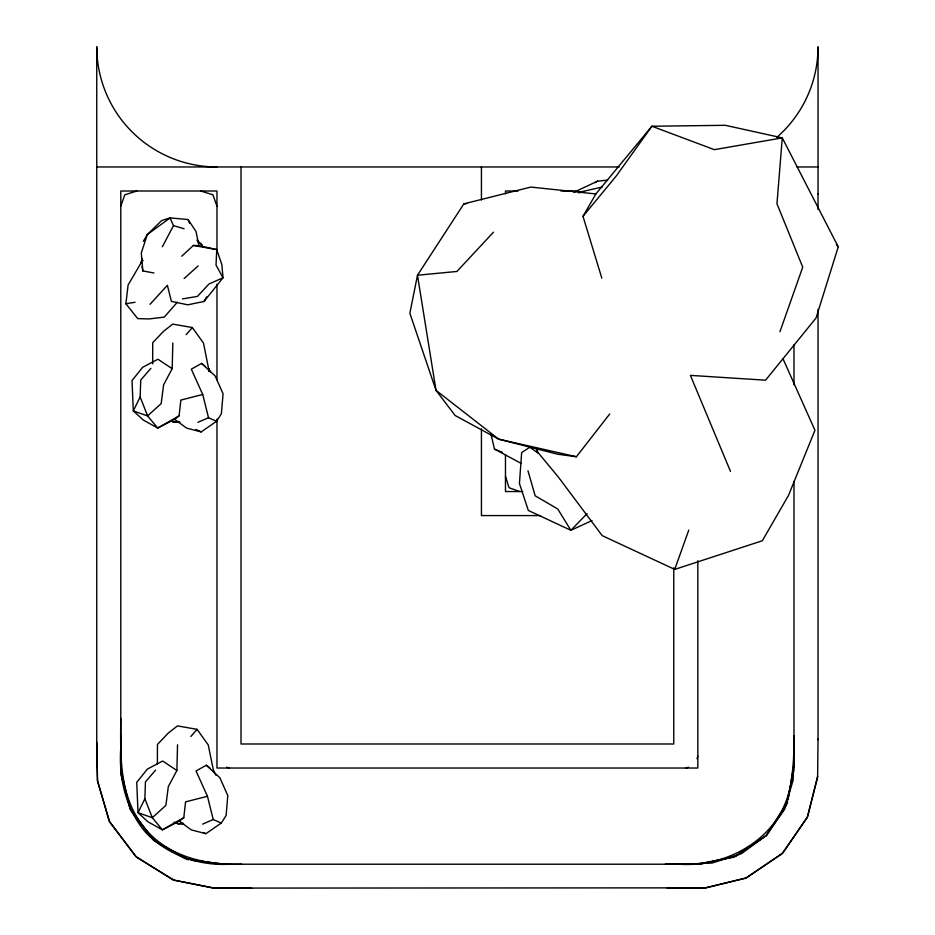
<?xml version="1.0" encoding="UTF-8"?>
<svg xmlns="http://www.w3.org/2000/svg" width="935" height="935" viewBox="0 0 935 935"><rect width="100%" height="100%" fill="white"/><g stroke="black" fill="none" stroke-linecap="round" stroke-linejoin="round"><path stroke-width="1.4" d="M818.031 193.826L818.031 46.75L817.552 57.549A120.147 120.147 0 0 1 782.817 131.753A120.183 120.183 0 0 1 776.763 137.41M152.65 363.867L152.744 342.654L163.625 331.224L172.753 324.106L192.353 327.554L203.514 343.122L209.113 371.324M157.372 764.246L157.454 744.447L168.347 733.017L177.475 725.899L197.075 729.347L208.224 744.914L213.414 770.265L215.833 775.173M793.99 735.728L793.873 770.428L786.475 805.245L766.127 835.703L735.787 856.331L700.736 864.069L665.311 864.209M818.031 738.779L817.611 777.324L807.15 817.646L782.011 853.772L745.382 878.304L704.908 887.934L667.216 888.25M172.18 368.694L157.945 359.227L142.623 367.338L132.022 380.58L133.308 410.921L147.59 415.9L161.182 403.593L163.613 384.823L172.18 368.694L172.835 342.993M176.89 770.487L162.667 761.02L147.344 769.131L136.732 782.373L138.029 812.714L152.3 817.693L165.892 805.386L168.323 786.615L176.89 770.487L177.545 744.786M208.634 371.335L208.704 368.472L210.515 372.153M793.99 749.917L793.102 780.363L784.418 809.593L766.595 835.189L741.373 853.702L712.119 863.028L681.335 864.209M202.731 394.488L191.313 369.173L201.574 363.434L215.179 376.01L223.079 393.799L221.385 413.749L216.534 421.299L208.517 417.735L202.731 394.488L180.864 400.075L179.076 415.841L174.6 419.348L157.699 428.055L147.59 415.9L140.156 396.954L140.729 380.066L150.874 368.343M207.453 796.281L196.034 770.966L206.296 765.227L219.9 777.803L227.801 795.591L226.095 815.542L221.256 823.092L213.227 819.528L207.453 796.281L185.586 801.868L183.798 817.634L179.31 821.14L162.421 829.848L152.3 817.693L144.878 798.747L145.451 781.859L155.584 770.136M793.99 748.058L793.207 765.379L790.846 783.46M177.311 302.239L164.256 317.129L148.922 318.94L137.702 318.613L125.898 303.758L128.095 285.046L142.588 260.257M788.193 799.098L793.99 764.982L793.99 481.42M817.634 776.272L807.665 816.617L782.969 852.872L746.714 877.731L705.995 887.853L213.46 888.098L172.998 879.905L135.622 856.343L109.114 820.907L97.439 780.304L96.749 742.156M790.461 784.851C781.894 836.778 728.774 867.703 678.81 864.209M142.12 258.761L141.01 262.677L142.938 260.549M601.813 278.139L582.996 216.324L595.864 193.954L651.882 126.237L725.315 125.313L782.279 137.877L838.251 246.863L816.045 318.005L765.566 380.194L690.392 375.379L730.492 471.404M696.972 758.647L697.826 756.076M120.79 206.144L124.799 194.796L136.826 191.009M779.93 331.715L802.733 267.153L776.962 203.772L782.279 137.877L714.375 149.658L651.882 126.237L616.258 175.99L582.996 216.324M536.655 450.834L558.452 477.189L602.198 535.638L674.731 569.403L688.768 530.133M140.156 396.954L133.308 410.921L143.3 420.06L157.699 428.055L179.076 415.841M144.878 798.747L138.029 812.714L148.022 821.853L162.421 829.848L183.798 817.634M162.374 246.77L173.478 225.627L170.053 217.913L161.626 220.59L147.298 234.58L143.335 241.323M150.044 304.307L167.388 285.327L171.397 301.362L187.725 304.822L204.04 301.456L206.705 296.757M787.702 801.938L766.525 835.271L733.543 857.278L696.294 864.209L219.667 864.209L184.779 858.54L153.211 839.899L130.736 810.388L121.141 775.197L120.79 739.41M595.864 193.954L530.846 187.07L463.865 203.842L417.489 275.229L409.857 313.248L436.014 390.351L455.123 415.491L498.647 439.146L557.505 454.188L576.404 456.748L609.702 413.995M204.04 301.456L223.021 277.765L221.84 264.628L216.745 249.598L198.898 245.601L193.381 245.449L181.741 256.225M186.147 334.672L192.353 327.554M190.869 736.464L197.075 729.347M493.446 232.207L456.934 271.454L417.489 275.229L436.014 390.351L498.647 439.146L576.404 456.748M587.04 513.666L570.876 530.297L528.322 510.452L519.439 483.512L521.66 452.563L530.075 447.082M184.125 278.513L198.197 265.867M174.6 419.348L186.661 428.125L201.2 431.9L216.534 421.299M179.31 821.14L191.371 829.918L205.91 833.693L221.256 823.092M595.104 182.641L597.594 181.145L607.692 180.151M573.903 192.271L597.594 181.145M592.03 520.561L570.876 530.297L557.751 508.979L535.171 495.819L527.959 470.737M197.94 422.328L208.517 417.735M202.65 824.121L213.227 819.528M686.021 768.032L688.557 767.179M674.731 569.403L762.317 540.769L788.556 495.328L814.958 430.264L783.027 358.841M578.496 192.47L602.421 186.942M578.613 192.785L584.317 191.663M182.454 298.908L197.437 296.407L208.926 284.018L223.021 277.765L216.032 265.084L216.745 249.598L193.381 245.449M125.898 303.758L135.014 302.262M463.865 203.842L466.775 203.585M170.591 420.867L173.127 421.977L178.795 421.521M174.05 822.099L177.849 823.77L183.505 823.314M96.749 166.968L619.145 166.968M797.052 166.968L818.031 166.968M518.119 191.009L505.473 191.009L505.473 193.907M560.918 191.009L578.122 191.009M522.723 491.541L505.473 491.541L505.473 454.772M540.605 515.582L481.432 515.582L481.432 428.884M251.819 888.25L214.629 888.133L174.179 880.256L136.685 857.325L109.722 822.134L97.532 781.204L96.749 742.659L96.749 46.75L97.24 57.549A120.183 120.183 0 0 0 216.967 166.956M241.592 864.209C204.788 865.506 164.794 855.922 142.003 824.647C118.99 794.236 120.451 754.603 120.79 718.431M173.127 421.977L179.976 422.211M177.849 823.77L183.318 823.957M230.01 864.209C198.594 866.009 167.517 855.151 145.556 832.29C125.652 808.81 118.605 778.025 120.79 747.801L120.79 191.009L216.967 191.009L216.967 251.866M198.898 245.601L195.999 231.436L188.028 219.515L170.053 217.913L147.298 234.58L141.302 252.929L142.821 270.916L153.948 273.008M191.324 860.212L195.532 860.714M198.325 861.042L224.949 864.209M173.478 225.627L184.09 228.771M226.784 767.191L229.461 768.032M200.861 191.009L212.935 194.807L216.967 206.226M519.673 491.541L509.026 487.719L505.473 476.266M490.922 433.969L494.486 449.08L502.469 452.353M195.894 429.481L201.2 431.9M203.257 832.489L205.91 833.693M494.486 449.08L521.005 463.304M188.519 859.873L154.135 840.729L129.871 808.565L121.246 771.936M528.906 446.579L538.268 453.253L536.035 447.888M198.243 242.025L201.679 244.538L202.86 247.156M201.574 363.434L205.034 366.111M206.296 765.227L209.756 767.904M196.911 240.085L201.679 244.538M836.451 244.596L838.251 246.863M188.028 219.515L189.7 223.371M142.097 266.744L142.821 270.916M120.79 734.641L120.907 769.084M818.031 193.638L818.031 209.51M818.031 309.368L818.031 739.714M793.99 344.77L793.99 384.717M697.826 560.755L697.826 768.032L216.967 768.032L216.967 419.114M673.773 567.779L673.773 743.991L241.008 743.991L241.008 166.968M481.432 166.968L481.432 199.996M216.967 284.298L216.967 379.832"/></g></svg>
